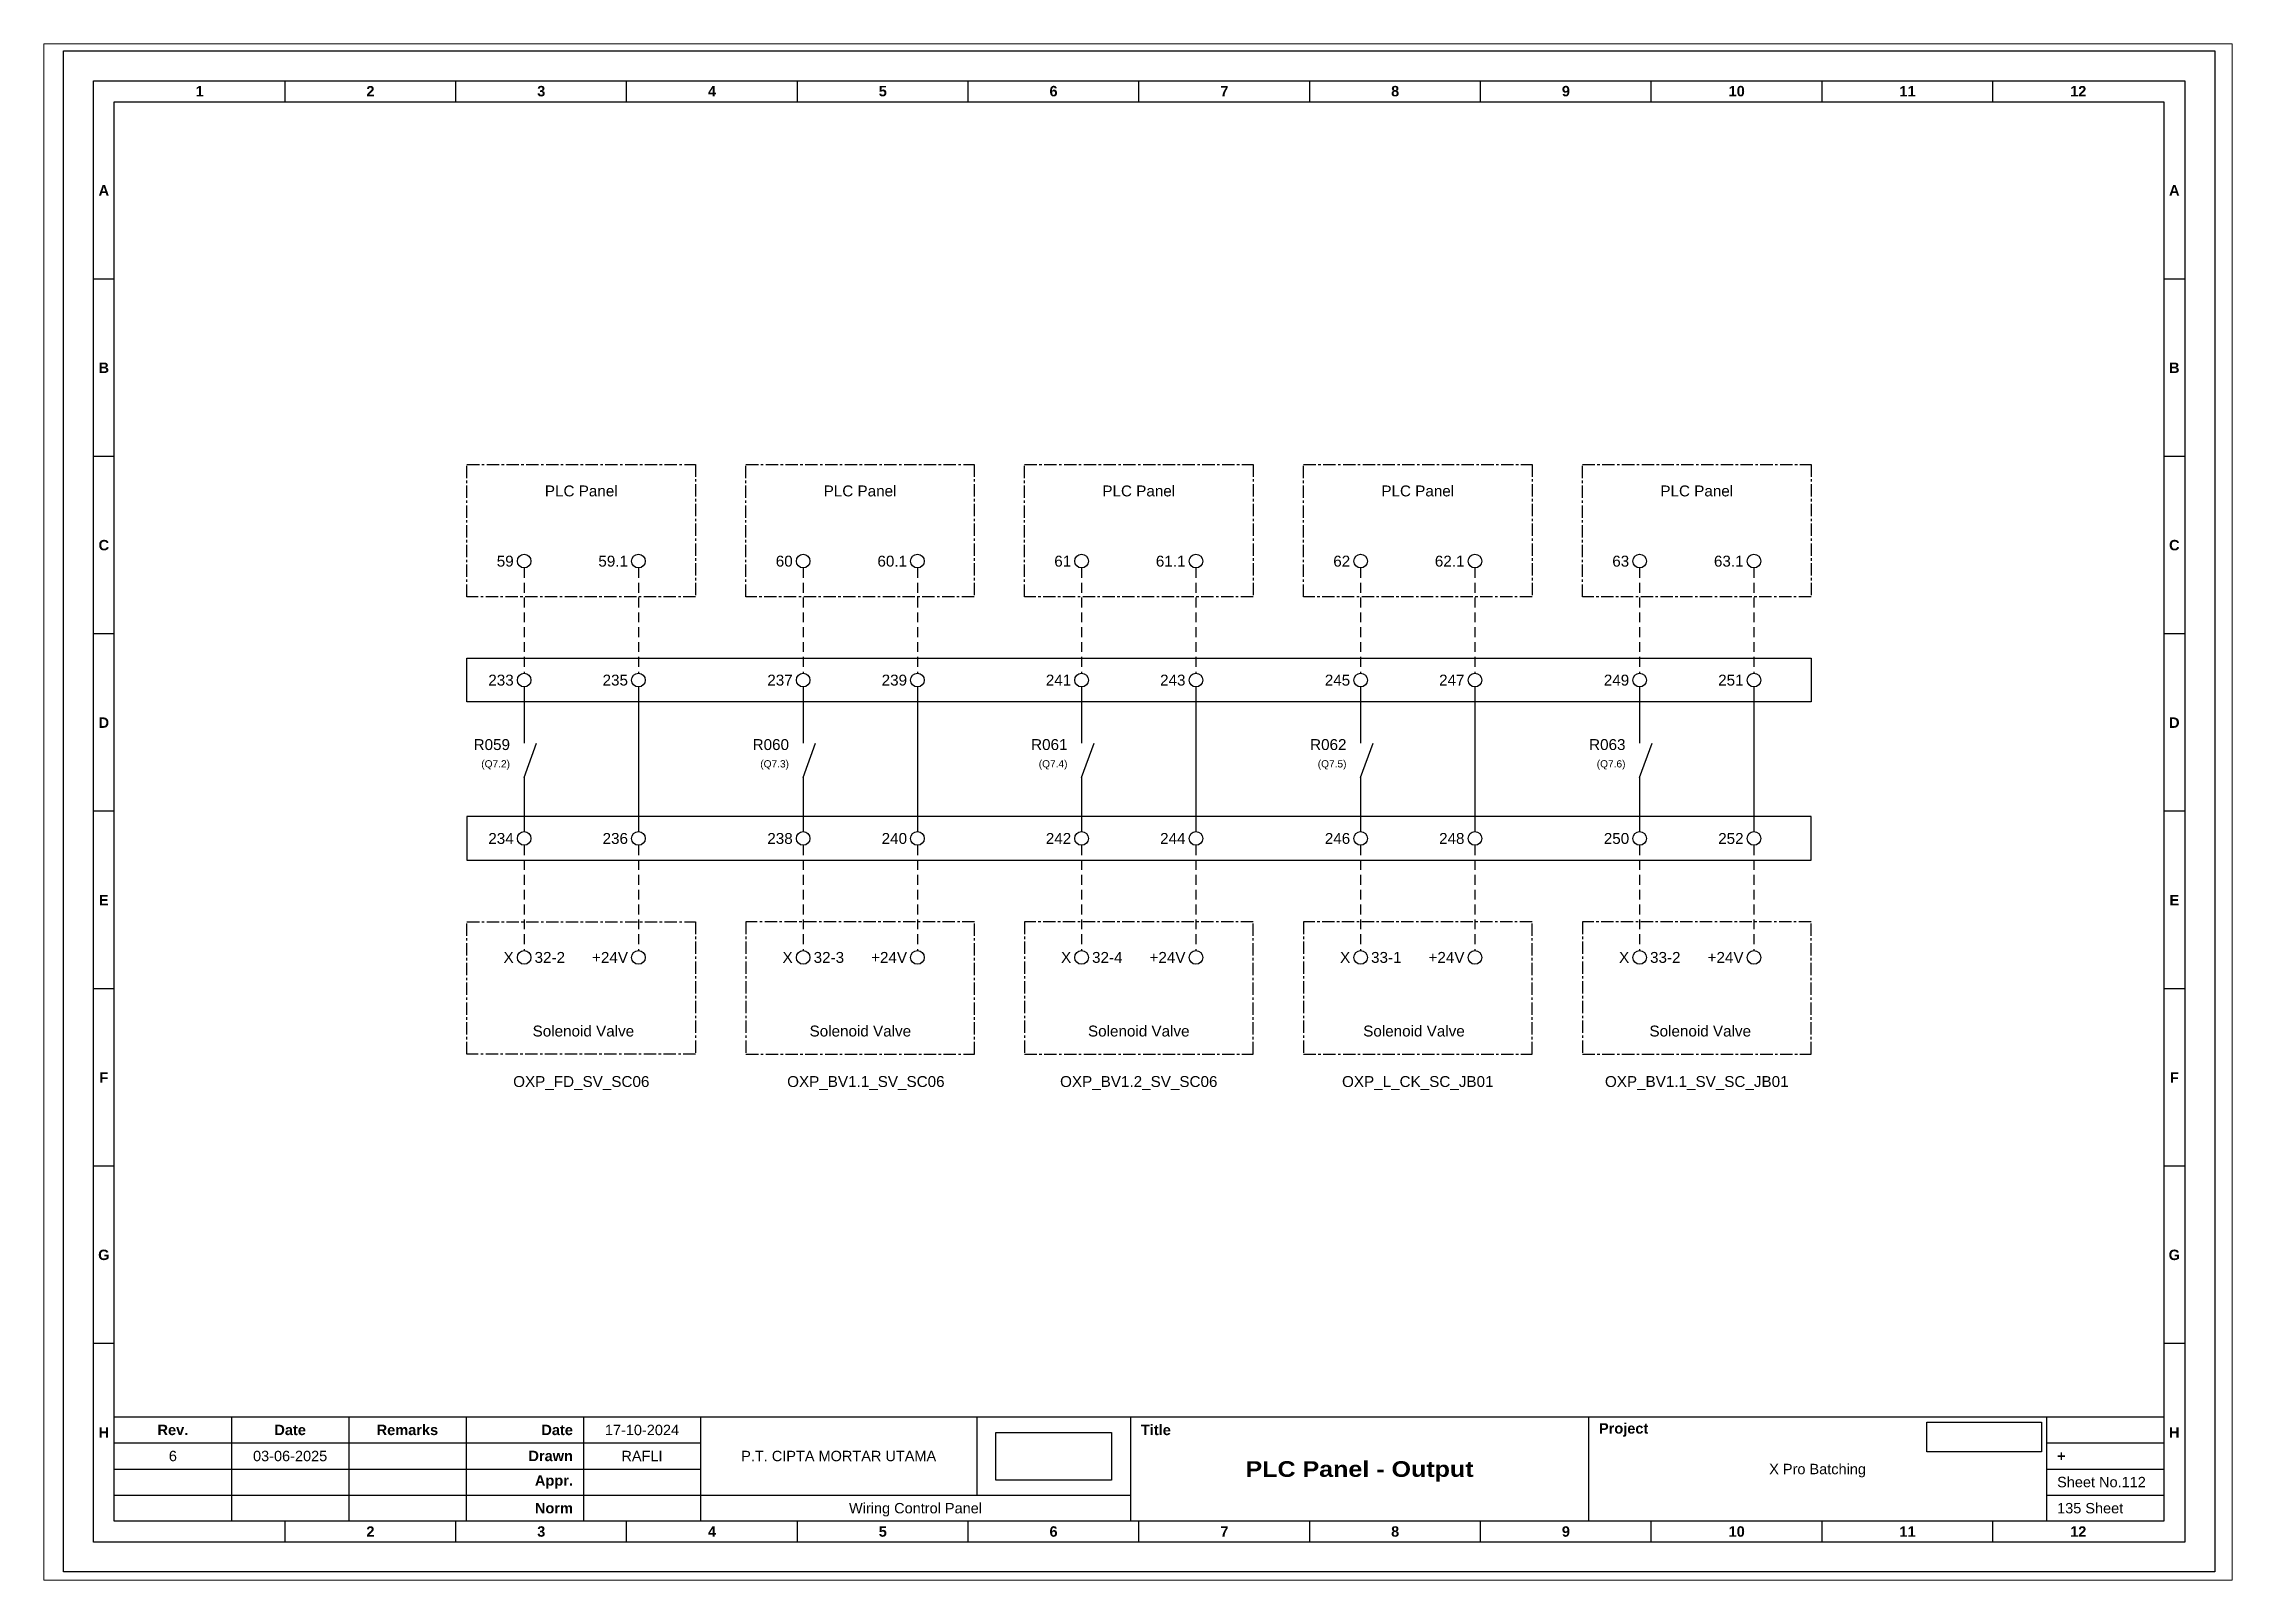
# Paper-space layout '112' of a CAD drawing. Header units: millimetres. Extents: x 0 to 291, y 0 to 204.
# The model-space entities are those that its viewports show. They can reach past a viewport. Long polylines and large blocks are cut down to what shows.
import ezdxf
from ezdxf.enums import TextEntityAlignment as Align

# ---------------------------------------------------------------- set-up
doc = ezdxf.new("R2010")
doc.units = ezdxf.units.MM
doc.linetypes.add('CENTER', pattern=[50.8, 31.75, -6.35, 6.35, -6.35])
doc.linetypes.add('HIDDEN', pattern=[9.525, 6.35, -3.175])
doc.layers.add('MU Project Line', color=7, linetype='Continuous', true_color=0xfefefe)
doc.styles.add('Bold', font='ariblk.ttf', dxfattribs={"height": 25.4})
doc.styles.get("Standard").update_dxf_attribs({"font": 'arial.ttf'})
picture_1 = doc.add_image_def('image1.png', size_in_pixel=(2048, 847))
picture_2 = doc.add_image_def('image2.png', size_in_pixel=(2092, 542))

# ---------------------------------------------------------------- blocks, each defined once
blk = doc.blocks.new('KOP MU PROJECT')
at = {"color": 6, "ltscale": 50}
for p, q in [((27.74, 184.05), (27.74, 186.66)), ((49.13, 184.05), (49.13, 186.66)), ((70.51, 184.05), (70.51, 186.66)), ((91.89, 184.05), (91.89, 186.66)), ((113.27, 184.05), (113.27, 186.66)), ((134.66, 184.05), (134.66, 186.66)), ((156.04, 184.05), (156.04, 186.66)), ((177.42, 184.05), (177.42, 186.66)), ((198.8, 184.05), (198.8, 186.66)), ((220.19, 184.05), (220.19, 186.66)), ((241.57, 184.05), (241.57, 186.66)), ((6.36, 161.84), (3.75, 161.84)), ((265.59, 161.84), (262.98, 161.84)), ((6.36, 139.63), (3.75, 139.63)), ((265.59, 139.63), (262.98, 139.63)), ((6.36, 117.42), (3.75, 117.42)), ((265.59, 117.42), (262.98, 117.42)), ((6.36, 95.22), (3.75, 95.22)), ((265.59, 95.22), (262.98, 95.22)), ((6.36, 73.01), (3.75, 73.01)), ((265.59, 73.01), (262.98, 73.01)), ((6.36, 50.8), (3.75, 50.8)), ((265.59, 50.8), (262.98, 50.8)), ((6.36, 28.59), (3.75, 28.59)), ((265.59, 28.59), (262.98, 28.59)), ((27.74, 3.75), (27.74, 6.36)), ((49.13, 3.75), (49.13, 6.36)), ((70.51, 3.75), (70.51, 6.36)), ((91.89, 3.75), (91.89, 6.36)), ((113.27, 3.75), (113.27, 6.36)), ((134.66, 3.75), (134.66, 6.36)), ((156.04, 3.75), (156.04, 6.36)), ((177.42, 3.75), (177.42, 6.36)), ((198.8, 3.75), (198.8, 6.36)), ((220.19, 3.75), (220.19, 6.36)), ((241.57, 3.75), (241.57, 6.36))]:
    blk.add_line(p, q, dxfattribs=at)
at = {"ltscale": 50}
for p, q in [((6.36, 19.41), (262.98, 19.41)), ((21.04, 19.41), (21.04, 6.36)), ((35.72, 19.41), (35.72, 6.36)), ((50.41, 19.41), (50.41, 6.36)), ((65.09, 19.41), (65.09, 6.36)), ((79.77, 19.41), (79.77, 6.36)), ((114.35, 19.41), (114.35, 9.62)), ((133.6, 19.41), (133.6, 6.36)), ((190.95, 19.41), (190.95, 6.36)), ((248.3, 19.41), (248.3, 6.36)), ((6.36, 16.15), (79.77, 16.15)), ((248.3, 16.15), (262.98, 16.15)), ((6.36, 12.89), (79.77, 12.89)), ((248.3, 12.89), (262.98, 12.89)), ((6.36, 9.62), (133.6, 9.62)), ((248.3, 9.62), (262.98, 9.62))]:
    blk.add_line(p, q, dxfattribs=at)
at = {"color": 1, "ltscale": 50}
blk.add_lwpolyline([(269.34, 0), (0, 0), (0, 190.41), (269.34, 190.41)], close=True, dxfattribs=at)
at = {"color": 6, "ltscale": 50}
for points in [[(265.59, 3.75), (3.75, 3.75), (3.75, 186.66), (265.59, 186.66)], [(262.98, 6.36), (6.36, 6.36), (6.36, 184.05), (262.98, 184.05)]]:
    blk.add_lwpolyline(points, close=True, dxfattribs=at)
at = {"ltscale": 50, "char_height": 1.305, "attachment_point": 4}
for s, width, heights, insert in [('\\pxqc;{\\fArial|b1|i0|c0|p34;1}', 21.3825, [2.51], (6.36, 185.36)), ('\\pxqc;{\\fArial|b1|i0|c0|p34;2}', 21.3825, [2.51], (27.74, 185.36)), ('\\pxqc;{\\fArial|b1|i0|c0|p34;3}', 21.3825, [2.51], (49.13, 185.36)), ('\\pxqc;{\\fArial|b1|i0|c0|p34;4}', 21.3825, [2.51], (70.51, 185.36)), ('\\pxqc;{\\fArial|b1|i0|c0|p34;5}', 21.3825, [2.51], (91.89, 185.36)), ('\\pxqc;{\\fArial|b1|i0|c0|p34;6}', 21.3825, [2.51], (113.27, 185.36)), ('\\pxqc;{\\fArial|b1|i0|c0|p34;7}', 21.3825, [2.51], (134.66, 185.36)), ('\\pxqc;{\\fArial|b1|i0|c0|p34;8}', 21.3825, [2.51], (156.04, 185.36)), ('\\pxqc;{\\fArial|b1|i0|c0|p34;9}', 21.3825, [2.51], (177.42, 185.36)), ('\\pxqc;{\\fArial|b1|i0|c0|p34;10}', 21.3825, [2.51], (198.8, 185.36)), ('\\pxqc;{\\fArial|b1|i0|c0|p34;11}', 21.3825, [2.51], (220.19, 185.36)), ('\\pxqc;{\\fArial|b1|i0|c0|p34;12}', 21.3825, [2.51], (241.57, 185.36)), ('\\pxqc;{\\fArial|b1|i0|c0|p34;A}', 2.61, [2.51], (3.75, 172.95)), ('\\pxqc;{\\fArial|b1|i0|c0|p34;A}', 2.61, [2.51], (262.98, 172.95)), ('\\pxqc;{\\fArial|b1|i0|c0|p34;B}', 2.61, [2.51], (3.75, 150.74)), ('\\pxqc;{\\fArial|b1|i0|c0|p34;B}', 2.61, [2.51], (262.98, 150.74)), ('\\pxqc;{\\fArial|b1|i0|c0|p34;C}', 2.61, [2.51], (3.75, 128.53)), ('\\pxqc;{\\fArial|b1|i0|c0|p34;C}', 2.61, [2.51], (262.98, 128.53)), ('\\pxqc;{\\fArial|b1|i0|c0|p34;D}', 2.61, [2.51], (3.75, 106.32)), ('\\pxqc;{\\fArial|b1|i0|c0|p34;D}', 2.61, [2.51], (262.98, 106.32)), ('\\pxqc;{\\fArial|b1|i0|c0|p34;E}', 2.61, [2.51], (3.75, 84.11)), ('\\pxqc;{\\fArial|b1|i0|c0|p34;E}', 2.61, [2.51], (262.98, 84.11)), ('\\pxqc;{\\fArial|b1|i0|c0|p34;F}', 2.61, [2.51], (3.75, 61.9)), ('\\pxqc;{\\fArial|b1|i0|c0|p34;F}', 2.61, [2.51], (262.98, 61.9)), ('\\pxqc;{\\fArial|b1|i0|c0|p34;G}', 2.61, [2.51], (3.75, 39.69)), ('\\pxqc;{\\fArial|b1|i0|c0|p34;G}', 2.61, [2.51], (262.98, 39.69)), ('\\pxqc;{\\fArial|b1|i0|c0|p34;H}', 2.61, [2.51], (3.75, 17.47)), ('\\pxqc;{\\fArial|b1|i0|c0|p34;Rev.}', 14.6811, [2.88], (6.36, 17.78)), ('\\pxqc;{\\fArial|b1|i0|c0|p34;Date}', 14.6811, [2.88], (21.04, 17.78)), ('\\pxqc;{\\fArial|b1|i0|c0|p34;Remarks}', 14.6811, [2.88], (35.72, 17.78)), ('\\pxqr;{\\fArial|b1|i0|c0|p34;Date}', 13.3761, [2.88], (50.41, 17.78)), ('\\pxql;{\\fArial|b1|i0|c0|p34;Title}', 50.2419, [2.88], (134.9, 17.78)), ('\\pxql;{\\fArial|b1|i0|c0|p34;Project}', 50.2419, [2.88], (192.25, 17.78)), ('\\pxqc;{\\fArial|b1|i0|c0|p34;H}', 2.61, [2.51], (262.98, 17.47)), ('\\pxqr;{\\fArial|b1|i0|c0|p34;Drawn}', 13.3761, [2.88], (50.41, 14.52)), ('\\pxql;{\\fArial|b1|i0|c0|p34;+}', 14.6811, [2.88], (249.61, 14.52)), ('\\pxqr;{\\fArial|b1|i0|c0|p34;Appr.}', 13.3761, [2.88], (50.41, 11.26)), ('\\pxqr;{\\fArial|b1|i0|c0|p34;Norm}', 13.3761, [2.88], (50.41, 7.99)), ('\\pxqc;{\\fArial|b1|i0|c0|p34;2}', 21.3825, [2.51], (27.74, 5.06)), ('\\pxqc;{\\fArial|b1|i0|c0|p34;3}', 21.3825, [2.51], (49.13, 5.06)), ('\\pxqc;{\\fArial|b1|i0|c0|p34;4}', 21.3825, [2.51], (70.51, 5.06)), ('\\pxqc;{\\fArial|b1|i0|c0|p34;5}', 21.3825, [2.51], (91.89, 5.06)), ('\\pxqc;{\\fArial|b1|i0|c0|p34;6}', 21.3825, [2.51], (113.27, 5.06)), ('\\pxqc;{\\fArial|b1|i0|c0|p34;7}', 21.3825, [2.51], (134.66, 5.06)), ('\\pxqc;{\\fArial|b1|i0|c0|p34;8}', 21.3825, [2.51], (156.04, 5.06)), ('\\pxqc;{\\fArial|b1|i0|c0|p34;9}', 21.3825, [2.51], (177.42, 5.06)), ('\\pxqc;{\\fArial|b1|i0|c0|p34;10}', 21.3825, [2.51], (198.8, 5.06)), ('\\pxqc;{\\fArial|b1|i0|c0|p34;11}', 21.3825, [2.51], (220.19, 5.06)), ('\\pxqc;{\\fArial|b1|i0|c0|p34;12}', 21.3825, [2.51], (241.57, 5.06))]:
    blk.add_mtext_dynamic_manual_height_columns(s, width=width, gutter_width=0.0326, heights=heights, dxfattribs=dict(at, insert=insert))
at = {"ltscale": 50}
for tag, p in [('DATECREATED', (72.43, 17.78)), ('REV', (13.7, 14.52)), ('REVDATE', (28.38, 14.52)), ('REMARKS', (43.06, 14.52)), ('DRAWN', (72.43, 14.52)), ('COMPANY', (97.06, 14.52)), ('APPR', (72.43, 11.26)), ('PROJECT', (219.62, 12.89)), ('NORM', (72.43, 7.99)), ('DRAWINGCATEGORY', (106.68, 7.99)), ('DESCRIPTION', (162.27, 10.03))]:
    blk.add_attdef(tag, text='', height=1.3, dxfattribs=at).set_placement(p, align=Align.MIDDLE_CENTER)
at = {"ltscale": 50, "style": 'Bold'}
blk.add_attdef('TITLE', text='', height=1.96, dxfattribs=at).set_placement((162.27, 12.89), align=Align.MIDDLE_CENTER)
at = {"ltscale": 50}
for tag, p in [('SHEETNUMBER', (249.61, 11.26)), ('TOTALSHEET', (249.61, 7.99))]:
    blk.add_attdef(tag, text='', height=1.3, dxfattribs=at).set_placement(p, align=Align.MIDDLE_LEFT)
image = blk.add_image(picture_1, insert=(116.72, 11.48), size_in_units=(14.5, 6), dxfattribs=at)
image.dxf.flags = 15
image = blk.add_image(picture_2, insert=(233.29, 15.04), size_in_units=(14.36, 3.72), dxfattribs=at)
image.dxf.flags = 15

msp = doc.modelspace()

# ---------------------------------------------------------------- linework, layer by layer
at = {"linetype": 'HIDDEN', "ltscale": 0.2}
for p, q in [((8514.3, 5886.04), (8514.3, 5871.55)), ((8530.03, 5886.04), (8530.03, 5871.55)), ((8552.7, 5886.04), (8552.7, 5871.55)), ((8568.43, 5886.04), (8568.43, 5871.55)), ((8591.02, 5886.04), (8591.02, 5871.55)), ((8606.76, 5886.04), (8606.76, 5871.55)), ((8629.43, 5886.04), (8629.43, 5871.55)), ((8645.16, 5886.04), (8645.16, 5871.55)), ((8667.83, 5886.04), (8667.83, 5871.55)), ((8683.56, 5886.04), (8683.56, 5871.55)), ((8514.3, 5847.88), (8514.3, 5833.39)), ((8530.03, 5847.88), (8530.03, 5833.39)), ((8552.7, 5847.88), (8552.7, 5833.39)), ((8568.43, 5847.88), (8568.43, 5833.39)), ((8591.02, 5847.88), (8591.02, 5833.39)), ((8606.76, 5847.88), (8606.76, 5833.39)), ((8629.43, 5847.88), (8629.43, 5833.39)), ((8645.16, 5847.88), (8645.16, 5833.39)), ((8667.83, 5847.88), (8667.83, 5833.39)), ((8683.56, 5847.88), (8683.56, 5833.39))]:
    msp.add_line(p, q, dxfattribs=at)
at = {"ltscale": 0.2}
for p, q in [((8514.3, 5869.67), (8514.3, 5861.91)), ((8530.03, 5869.67), (8530.03, 5849.76)), ((8552.7, 5869.67), (8552.7, 5861.91)), ((8568.43, 5869.67), (8568.43, 5849.76)), ((8591.02, 5869.67), (8591.02, 5861.91)), ((8606.76, 5869.67), (8606.76, 5849.76)), ((8629.43, 5869.67), (8629.43, 5861.91)), ((8645.16, 5869.67), (8645.16, 5849.76)), ((8667.83, 5869.67), (8667.83, 5861.91)), ((8683.56, 5869.67), (8683.56, 5849.76)), ((8514.3, 5857.21), (8516.01, 5861.91)), ((8552.7, 5857.21), (8554.41, 5861.91)), ((8591.02, 5857.21), (8592.73, 5861.91)), ((8629.43, 5857.21), (8631.14, 5861.91)), ((8667.83, 5857.21), (8669.54, 5861.91)), ((8514.3, 5857.21), (8514.3, 5849.76)), ((8552.7, 5857.21), (8552.7, 5849.76)), ((8591.02, 5857.21), (8591.02, 5849.76)), ((8629.43, 5857.21), (8629.43, 5849.76)), ((8667.83, 5857.21), (8667.83, 5849.76))]:
    msp.add_line(p, q, dxfattribs=at)
at = {"linetype": 'CENTER', "ltscale": 0.05}
for points in [[(8506.43, 5900.3), (8537.9, 5900.3), (8537.9, 5882.08), (8506.43, 5882.08)], [(8544.83, 5900.3), (8576.23, 5900.3), (8576.23, 5882.08), (8544.83, 5882.08)], [(8583.16, 5900.3), (8614.63, 5900.3), (8614.63, 5882.08), (8583.16, 5882.08)], [(8621.56, 5900.3), (8653.03, 5900.3), (8653.03, 5882.08), (8621.56, 5882.08)], [(8659.96, 5900.3), (8691.43, 5900.3), (8691.43, 5882.08), (8659.96, 5882.08)], [(8506.43, 5837.35), (8537.9, 5837.35), (8537.9, 5819.12), (8506.43, 5819.12)], [(8544.83, 5819.12), (8576.3, 5819.12), (8576.3, 5837.35), (8544.83, 5837.35)], [(8583.16, 5819.12), (8614.63, 5819.12), (8614.63, 5837.35), (8583.16, 5837.35)], [(8621.56, 5819.12), (8653.03, 5819.12), (8653.03, 5837.35), (8621.56, 5837.35)], [(8659.96, 5819.12), (8691.43, 5819.12), (8691.43, 5837.35), (8659.96, 5837.35)]]:
    msp.add_lwpolyline(points, close=True, dxfattribs=at)
at = {"ltscale": 0.05}
for points in [[(8506.43, 5873.61), (8691.43, 5873.61), (8691.43, 5867.6), (8506.43, 5867.6)], [(8506.43, 5845.81), (8691.43, 5845.81), (8691.43, 5851.82), (8506.43, 5851.82)]]:
    msp.add_lwpolyline(points, close=True, dxfattribs=at)
for centre in [(8514.3, 5886.98), (8530.03, 5886.98), (8552.7, 5886.98), (8568.43, 5886.98), (8591.02, 5886.98), (8606.76, 5886.98), (8629.43, 5886.98), (8645.16, 5886.98), (8667.83, 5886.98), (8683.56, 5886.98), (8514.3, 5870.61), (8530.03, 5870.61), (8552.7, 5870.61), (8568.43, 5870.61), (8591.02, 5870.61), (8606.76, 5870.61), (8629.43, 5870.61), (8645.16, 5870.61), (8667.83, 5870.61), (8683.56, 5870.61), (8514.3, 5848.82), (8530.03, 5848.82), (8552.7, 5848.82), (8568.43, 5848.82), (8591.02, 5848.82), (8606.76, 5848.82), (8629.43, 5848.82), (8645.16, 5848.82), (8667.83, 5848.82), (8683.56, 5848.82), (8514.3, 5832.45), (8530.03, 5832.45), (8552.7, 5832.45), (8568.43, 5832.45), (8591.02, 5832.45), (8606.76, 5832.45), (8629.43, 5832.45), (8645.16, 5832.45), (8667.83, 5832.45), (8683.56, 5832.45)]:
    msp.add_circle(centre, 0.938)

# ---------------------------------------------------------------- block references
at = {"xscale": 1.099296583304004, "yscale": 1.099296583304004, "zscale": 1.099296583304004}
msp.add_blockref('KOP MU PROJECT', (8450.89, 5747.88), dxfattribs=at).add_auto_attribs({'TITLE': 'PLC Panel - Output', 'PROJECT': 'X Pro Batching', 'COMPANY': 'P.T. CIPTA MORTAR UTAMA', 'DRAWINGCATEGORY': 'Wiring Control Panel', 'DRAWN': 'RAFLI', 'DATECREATED': '17-10-2024', 'REVDATE': '03-06-2025', 'REV': '6', 'SHEETNUMBER': 'Sheet No.112', 'TOTALSHEET': '135 Sheet'})

# ---------------------------------------------------------------- texts
for s, p in [('PLC Panel', (8522.16, 5897.39)), ('PLC Panel', (8560.53, 5897.39)), ('PLC Panel', (8598.89, 5897.39)), ('PLC Panel', (8637.29, 5897.39)), ('PLC Panel', (8675.69, 5897.39)), ('OXP_FD_SV_SC06', (8522.16, 5816.12)), ('OXP_BV1.1_SV_SC06', (8561.33, 5816.12)), ('OXP_BV1.2_SV_SC06', (8598.89, 5816.12)), ('OXP_L_CK_SC_JB01', (8637.29, 5816.12)), ('OXP_BV1.1_SV_SC_JB01', (8675.69, 5816.12))]:
    msp.add_text(s, height=1.5).set_placement(p, align=Align.TOP_CENTER)
for s, height, p in [('59', 1.5, (8512.86, 5886.98)), ('59.1', 1.5, (8528.59, 5886.98)), ('60', 1.5, (8551.26, 5886.98)), ('60.1', 1.5, (8567, 5886.98)), ('61', 1.5, (8589.59, 5886.98)), ('61.1', 1.5, (8605.32, 5886.98)), ('62', 1.5, (8627.99, 5886.98)), ('62.1', 1.5, (8643.72, 5886.98)), ('63', 1.5, (8666.39, 5886.98)), ('63.1', 1.5, (8682.13, 5886.98)), ('233', 1.5, (8512.86, 5870.61)), ('235', 1.5, (8528.59, 5870.61)), ('237', 1.5, (8551.26, 5870.61)), ('239', 1.5, (8567, 5870.61)), ('241', 1.5, (8589.59, 5870.61)), ('243', 1.5, (8605.32, 5870.61)), ('245', 1.5, (8627.99, 5870.61)), ('247', 1.5, (8643.72, 5870.61)), ('249', 1.5, (8666.39, 5870.61)), ('251', 1.5, (8682.13, 5870.61)), ('R059', 1.5, (8512.35, 5861.74)), ('R060', 1.5, (8550.75, 5861.74)), ('R061', 1.5, (8589.08, 5861.74)), ('R062', 1.5, (8627.48, 5861.74)), ('R063', 1.5, (8665.88, 5861.74)), ('(Q7.2)', 1, (8512.35, 5859.09)), ('(Q7.3)', 1, (8550.75, 5859.09)), ('(Q7.4)', 1, (8589.08, 5859.09)), ('(Q7.5)', 1, (8627.48, 5859.09)), ('(Q7.6)', 1, (8665.88, 5859.09)), ('234', 1.5, (8512.86, 5848.82)), ('236', 1.5, (8528.59, 5848.82)), ('238', 1.5, (8551.26, 5848.82)), ('240', 1.5, (8567, 5848.82)), ('242', 1.5, (8589.59, 5848.82)), ('244', 1.5, (8605.32, 5848.82)), ('246', 1.5, (8627.99, 5848.82)), ('248', 1.5, (8643.72, 5848.82)), ('250', 1.5, (8666.39, 5848.82)), ('252', 1.5, (8682.13, 5848.82)), ('X', 1.5, (8512.86, 5832.45)), ('+24V', 1.5, (8528.59, 5832.45)), ('X', 1.5, (8551.26, 5832.45)), ('+24V', 1.5, (8567, 5832.45)), ('X', 1.5, (8589.59, 5832.45)), ('+24V', 1.5, (8605.32, 5832.45)), ('X', 1.5, (8627.99, 5832.45)), ('+24V', 1.5, (8643.72, 5832.45)), ('X', 1.5, (8666.39, 5832.45)), ('+24V', 1.5, (8682.13, 5832.45))]:
    msp.add_text(s, height=height).set_placement(p, align=Align.MIDDLE_RIGHT)
for s, p in [('32-2', (8515.73, 5832.45)), ('32-3', (8554.14, 5832.45)), ('32-4', (8592.46, 5832.45)), ('33-1', (8630.86, 5832.45)), ('33-2', (8669.26, 5832.45))]:
    msp.add_text(s, height=1.5).set_placement(p, align=Align.MIDDLE_LEFT)
for p in [(8522.45, 5821.12), (8560.57, 5821.12), (8598.89, 5821.12), (8636.77, 5821.12), (8676.17, 5821.12)]:
    msp.add_text('Solenoid Valve', height=1.5).set_placement(p, align=Align.BOTTOM_CENTER)

psp = doc.layouts.new('112')

# ---------------------------------------------------------------- viewports
at = {"layer": 'MU Project Line'}
psp.add_viewport(center=(145.54, 102.16), size=(291.09, 204.3193), view_center_point=(8598.78, 5852.46), view_height=211.4248, dxfattribs=at)

doc.saveas('drawing.dxf')
